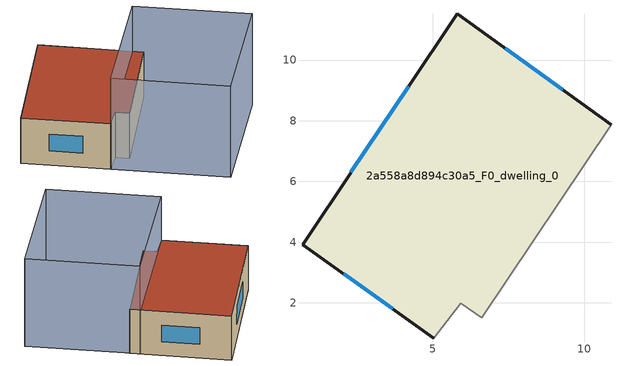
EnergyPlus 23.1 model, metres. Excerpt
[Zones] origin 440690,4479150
2a558a8d894c30a5_F0_dwelling_0
 floor ground (EU_floor_Construction): 10.87,7.87 6.62,1.51 5.93,1.99 5.04,0.83 0.71,3.92 5.81,11.53 z0
 wall outside (EU_wall_Construction): 10.87,7.87 5.81,11.53 0.71,3.92 5.04,0.83 z0:3
 wall adiabatic (EU_wall_Construction): 5.04,0.83 5.93,1.99 6.62,1.51 10.87,7.87 z0:3
 window (EU_Window_Construction): 2.07,2.95 3.68,1.8 / 4.21,9.14 2.31,6.3 / 9.29,9.01 7.39,10.38 z0.94:2.06
 roof outside (EU_roof_Construction): 6.62,1.51 10.87,7.87 5.81,11.53 0.71,3.92 5.04,0.83 5.93,1.99 z3
shading: 10.79,-3.28 5.04,0.83 / 5.04,0.83 10.34,8.25 / 10.34,8.25 16.09,4.14 / 16.09,4.14 10.79,-3.28 z0:6
[Building]
EU S2 Campaign: North Axis=0; Terrain=City; Solar Distribution=FullExterior
[Site:Location]
Madrid: Latitude=40.5; Longitude=-3.5; Time Zone=1; Elevation=609
[SizingPeriod:WeatherFileDays]
AnnualSizingPeriod: Begin Month=1; Begin Day of Month=1; End Month=12; End Day of Month=31; Day of Week for Start Day=Monday; Use Weather File Daylight Saving Period=No; Use Weather File Rain and Snow Indicators=No
[MATERIAL]
EU_InternalMass_Material: Roughness=MediumRough; Thickness=0.1; Conductivity=1; Density=1800; Specific Heat=900; Thermal Absorptance=0.9; Solar Absorptance=0.7; Visible Absorptance=0.7
[MATERIAL:NOMASS] Roughness=MediumRough; Thermal Absorptance=0.9; Solar Absorptance=0.7; Visible Absorptance=0.7
Name | Thermal Resistance
EU_wall_NoMass | 0.461255
EU_roof_NoMass | 0.289352
EU_floor_NoMass | 0.631313
[WINDOWMATERIAL:SIMPLEGLAZINGSYSTEM]
EU_Window_SimpleGlazing: UFactor=3.792; Solar Heat Gain Coefficient=0.85; Visible Transmittance=0.85
[CONSTRUCTION]
EU_wall_Construction: EU_wall_NoMass
EU_roof_Construction: EU_roof_NoMass
EU_floor_Construction: EU_floor_NoMass
EU_InternalMass_Construction: EU_InternalMass_Material
EU_Window_Construction: EU_Window_SimpleGlazing
[ZONE]
2a558a8d894c30a5_F0_dwelling_0: Type=1; Multiplier=1; Ceiling Height=autocalculate; Volume=167.418; Floor Area=autocalculate; Part of Total Floor Area=Yes
[INTERNALMASS]
2a558a8d894c30a5_F0_dwelling_0_EU_InternalMass: Construction=EU_InternalMass_Construction; Zone or ZoneList=2a558a8d894c30a5_F0_dwelling_0; Surface Area=55.8063
[OTHEREQUIPMENT]
EU_Step8_InternalGain_2a558a8d894c30a5_F0_dwelling_0_f000: Fuel Type=Electricity; Zone or ZoneList or Space or SpaceList=2a558a8d894c30a5_F0_dwelling_0; Schedule=EU_Step8_GainSchedule_2a558a8d894c30a5_F0_dwelling_0_f000; Design Level Calculation Method=Watts/Area; Power per Zone Floor Area=1; Fraction Latent=0; Fraction Radiant=0; Fraction Lost=0; Carbon Dioxide Generation Rate=0; EndUse Subcategory=EU_Step8_InternalGains
[ZONEVENTILATION:DESIGNFLOWRATE]
EU_ConstantAir_2a558a8d894c30a5_F0_dwelling_0: Zone or ZoneList or Space or SpaceList=2a558a8d894c30a5_F0_dwelling_0; Schedule=EU_AlwaysOn; Design Flow Rate Calculation Method=AirChanges/Hour; Air Changes per Hour=0.64; Ventilation Type=Natural; Fan Pressure Rise=0; Fan Total Efficiency=1; Constant Term Coefficient=1; Temperature Term Coefficient=0; Velocity Term Coefficient=0; Velocity Squared Term Coefficient=0; Minimum Indoor Temperature=-100; Maximum Indoor Temperature=100; Delta Temperature=-100; Minimum Outdoor Temperature=-100; Maximum Outdoor Temperature=100; Maximum Wind Speed=40
[HVACTEMPLATE:THERMOSTAT]
EU_HeatOnly_2a558a8d894c30a5_F0_dwelling_0: Constant Heating Setpoint=20; Constant Cooling Setpoint=50
[HVACTEMPLATE:ZONE:IDEALLOADSAIRSYSTEM]
2a558a8d894c30a5_F0_dwelling_0: Template Thermostat=EU_HeatOnly_2a558a8d894c30a5_F0_dwelling_0; System Availability Schedule=EU_AlwaysOn; Maximum Heating Supply Air Temperature=50; Minimum Cooling Supply Air Temperature=13; Maximum Heating Supply Air Humidity Ratio=0.0156; Minimum Cooling Supply Air Humidity Ratio=0.0077; Heating Limit=NoLimit; Cooling Limit=NoLimit; Heating Availability Schedule=EU_AlwaysOn; Cooling Availability Schedule=EU_CoolingOff; Dehumidification Control Type=ConstantSensibleHeatRatio; Cooling Sensible Heat Ratio=0.7; Dehumidification Setpoint=60; Humidification Control Type=None; Humidification Setpoint=30; Outdoor Air Method=None; Outdoor Air Flow Rate per Person=0.00944; Outdoor Air Flow Rate per Zone Floor Area=0; Outdoor Air Flow Rate per Zone=0; Demand Controlled Ventilation Type=None; Outdoor Air Economizer Type=NoEconomizer; Heat Recovery Type=None; Sensible Heat Recovery Effectiveness=0.7; Latent Heat Recovery Effectiveness=0.65
[SIZING:ZONE]
2a558a8d894c30a5_F0_dwelling_0: Zone Cooling Design Supply Air Temperature Input Method=SupplyAirTemperature; Zone Cooling Design Supply Air Temperature=13; Zone Heating Design Supply Air Temperature Input Method=SupplyAirTemperature; Zone Heating Design Supply Air Temperature=50; Zone Cooling Design Supply Air Humidity Ratio=0.008; Zone Heating Design Supply Air Humidity Ratio=0.008; Cooling Design Air Flow Method=DesignDay; Cooling Design Air Flow Rate=0; Cooling Minimum Air Flow per Zone Floor Area=0.000762; Cooling Minimum Air Flow=0; Cooling Minimum Air Flow Fraction=0.2; Heating Design Air Flow Method=DesignDay; Heating Design Air Flow Rate=0; Heating Maximum Air Flow per Zone Floor Area=0.002032; Heating Maximum Air Flow=0.141576; Heating Maximum Air Flow Fraction=0.3; Account for Dedicated Outdoor Air System=No; Dedicated Outdoor Air System Control Strategy=NeutralSupplyAir; Dedicated Outdoor Air Low Setpoint Temperature for Design=autosize; Dedicated Outdoor Air High Setpoint Temperature for Design=autosize; Zone Load Sizing Method=Sensible Load Only No Latent Load; Zone Latent Cooling Design Supply Air Humidity Ratio Input Method=HumidityRatioDifference; Zone Cooling Design Supply Air Humidity Ratio Difference=0.005; Zone Latent Heating Design Supply Air Humidity Ratio Input Method=HumidityRatioDifference; Zone Humidification Design Supply Air Humidity Ratio Difference=0.005
[SCHEDULE:CONSTANT]
Name | Hourly Value
EU_AlwaysOn | 1
EU_CoolingOff | 0
[SCHEDULE:FILE]
EU_Step8_GainSchedule_2a558a8d894c30a5_F0_dwelling_0_f000: File=../../schedules/2a558a8d894c30a5/2a558a8d894c30a5_F0_dwelling_0_f000_gain.csv; Column Number=1; Rows to Skip at Top=0; Number of Hours of Data=8760; Column Separator=Comma; Interpolate to Timestep=No; Minutes per Item=60; Adjust Schedule for Daylight Savings=Yes
